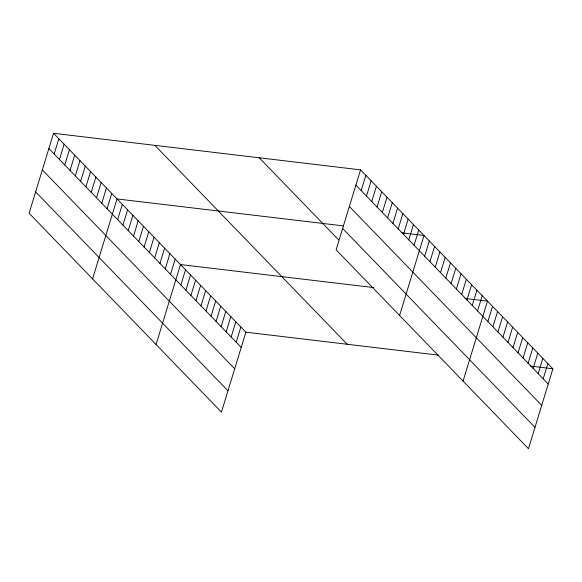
<?xml version="1.0" encoding="UTF-8"?>
<svg xmlns="http://www.w3.org/2000/svg" width="582" height="582" viewBox="0 0 582 582"><rect width="100%" height="100%" fill="white"/><g stroke="black" fill="none" stroke-linecap="round" stroke-linejoin="round"><path stroke-width="0.87" d="M53.544 133.285L29.1 213.23L221.451 412.143L245.895 332.191L53.544 133.285L360.549 169.857L552.9 368.77L528.456 448.715L336.105 249.809L360.549 169.857M54.17 154.012L58.833 138.756M59.459 159.483L64.122 144.227M64.748 164.953L69.411 149.698M70.036 170.424L74.7 155.168M75.325 175.895L79.989 160.639M80.614 181.366L85.278 166.103M85.903 186.837L90.566 171.574M91.192 192.307L95.863 177.044M96.481 197.778L101.152 182.515M101.777 203.242L106.441 187.986M107.066 208.712L111.729 193.457M92.574 278.873L117.018 198.928L343.496 225.903M117.644 219.654L122.307 204.398M122.933 225.125L127.596 209.869M128.222 230.596L132.885 215.333M133.511 236.066L138.174 220.804M138.8 241.537L143.47 226.274M144.089 247.008L148.759 231.745M149.385 252.472L154.048 237.216M154.674 257.942L159.337 242.687M159.963 263.413L164.626 248.158M165.252 268.884L169.915 253.628M170.541 274.355L175.204 259.099M156.056 344.515L180.493 264.563L373.695 287.581M180.864 285.027L185.527 269.764M185.891 290.229L190.554 274.973M190.925 295.43L195.588 280.175M195.952 300.632L200.615 285.376M200.986 305.834L205.65 290.578M206.013 311.035L210.677 295.78M211.048 316.237L215.711 300.981M216.075 321.439L220.738 306.183M221.109 326.648L225.772 311.385M226.136 331.849L230.799 316.586M231.17 337.051L235.834 321.788M236.197 342.252L240.861 326.989M361.175 190.59L365.838 175.328M366.464 196.061L371.127 180.798M371.752 201.532L376.416 186.269M377.041 206.996L381.705 191.74M382.33 212.466L386.994 197.211M387.619 217.937L392.283 202.682M392.908 223.408L397.571 208.152M398.197 228.879L402.868 213.623M403.486 234.35L408.157 219.087M408.782 239.82L413.446 224.557M414.071 245.291L418.734 230.028M399.579 315.444L424.023 235.499L401.507 232.815M424.649 256.226L429.312 240.97M429.938 261.696L434.601 246.441M435.227 267.167L439.89 251.911M440.516 272.638L445.179 257.382M445.805 278.109L450.475 262.846M451.094 283.579L455.764 268.317M456.39 289.05L461.053 273.787M461.679 294.521L466.342 279.258M466.968 299.985L471.631 284.729M472.257 305.455L476.92 290.2M477.546 310.926L482.209 295.671M463.061 381.086L487.498 301.141L464.989 298.457M487.869 321.599L492.532 306.343M492.896 326.8L497.559 311.545M497.93 332.002L502.593 316.746M502.957 337.204L507.62 321.948M507.991 342.412L512.655 327.149M513.018 347.614L517.682 332.351M518.053 352.816L522.716 337.553M523.08 358.017L527.743 342.754M528.114 363.219L532.777 347.956M533.141 368.421L537.804 353.158M538.175 373.622L542.839 358.367M543.202 378.824L547.866 363.568M245.895 332.191L438.21 355.107M530.384 366.085L552.9 368.77M355.878 185.12L548.237 384.025M349.353 206.465L541.711 405.37M342.631 228.457L534.982 427.37M259.237 157.787L338.579 239.842M154.856 145.355L347.207 344.26M48.873 148.548L241.232 347.454M42.348 169.893L234.706 368.799M35.626 191.885L227.977 390.791"/></g></svg>
